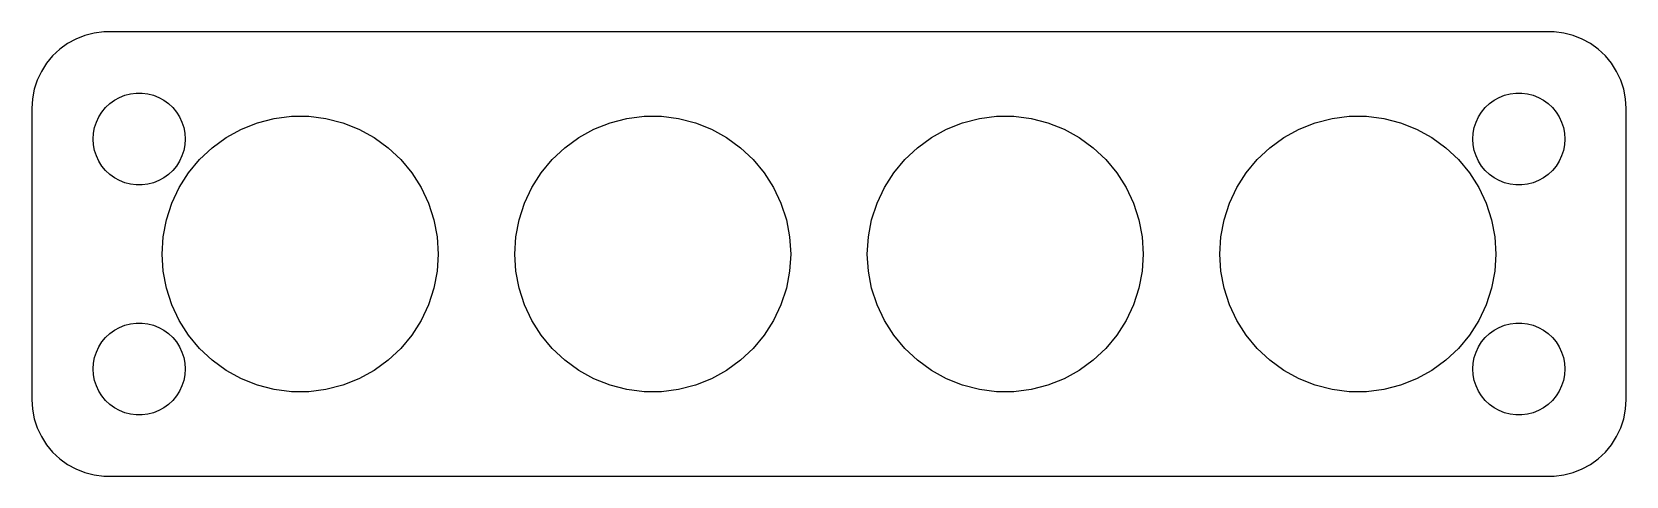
# Model space of a CAD drawing. Header units: metres. Extents: x -52 to 52, y -14 to 14.
import ezdxf

# ---------------------------------------------------------------- set-up
doc = ezdxf.new("R2010")
doc.units = ezdxf.units.M

msp = doc.modelspace()

# ---------------------------------------------------------------- linework, layer by layer
for p, q in [((-49.6791, 13.7216), (-50.1871, 13.3526)), ((-49.1289, 14.0241), (-49.6791, 13.7216)), ((-48.5451, 14.2553), (-49.1289, 14.0241)), ((-47.9369, 14.4114), (-48.5451, 14.2553)), ((-47.3139, 14.4901), (-47.9369, 14.4114)), ((47.3139, 14.4901), (-47.3139, 14.4901)), ((47.9369, 14.4114), (47.3139, 14.4901)), ((48.5451, 14.2553), (47.9369, 14.4114)), ((49.1289, 14.0241), (48.5451, 14.2553)), ((49.6791, 13.7216), (49.1289, 14.0241)), ((50.1871, 13.3526), (49.6791, 13.7216)), ((-50.6448, 12.9227), (-51.0451, 12.4389)), ((-50.1871, 13.3526), (-50.6448, 12.9227)), ((50.6448, 12.9227), (50.1871, 13.3526)), ((51.0451, 12.4389), (50.6448, 12.9227)), ((-51.3815, 11.9088), (-51.6489, 11.3406)), ((-51.0451, 12.4389), (-51.3815, 11.9088)), ((51.3815, 11.9088), (51.0451, 12.4389)), ((51.6489, 11.3406), (51.3815, 11.9088)), ((-51.8429, 10.7434), (-51.9606, 10.1267)), ((-51.6489, 11.3406), (-51.8429, 10.7434)), ((-45.927, 10.3532), (-45.5621, 10.4469)), ((-45.5621, 10.4469), (-45.1884, 10.4941)), ((-45.1884, 10.4941), (-44.8116, 10.4941)), ((-44.8116, 10.4941), (-44.4379, 10.4469)), ((-44.4379, 10.4469), (-44.0729, 10.3532)), ((44.0729, 10.3532), (44.4379, 10.4469)), ((44.4379, 10.4469), (44.8116, 10.4941)), ((44.8116, 10.4941), (45.1884, 10.4941)), ((45.1884, 10.4941), (45.5621, 10.4469)), ((45.5621, 10.4469), (45.927, 10.3532)), ((51.8429, 10.7434), (51.6489, 11.3406)), ((51.9606, 10.1267), (51.8429, 10.7434)), ((-51.9606, 10.1267), (-52, 9.5)), ((-52, 9.5), (-52, -9.5)), ((-47.427, 9.26335), (-47.1869, 9.55363)), ((-47.1869, 9.55363), (-46.9123, 9.81154)), ((-46.9123, 9.81154), (-46.6075, 10.033)), ((-46.6075, 10.033), (-46.2773, 10.2145)), ((-46.2773, 10.2145), (-45.927, 10.3532)), ((-44.0729, 10.3532), (-43.7227, 10.2145)), ((-43.7227, 10.2145), (-43.3925, 10.033)), ((-43.3925, 10.033), (-43.0877, 9.81154)), ((-43.0877, 9.81154), (-42.8131, 9.55363)), ((-42.8131, 9.55363), (-42.5729, 9.26335)), ((42.5729, 9.26335), (42.8131, 9.55363)), ((42.8131, 9.55363), (43.0877, 9.81154)), ((43.0877, 9.81154), (43.3925, 10.033)), ((43.3925, 10.033), (43.7227, 10.2145)), ((43.7227, 10.2145), (44.0729, 10.3532)), ((45.927, 10.3532), (46.2773, 10.2145)), ((46.2773, 10.2145), (46.6075, 10.033)), ((46.6075, 10.033), (46.9123, 9.81154)), ((46.9123, 9.81154), (47.1869, 9.55363)), ((47.1869, 9.55363), (47.427, 9.26335)), ((52, 9.5), (51.9606, 10.1267)), ((52, -9.5), (52, 9.5)), ((-47.9057, 8.24606), (-47.7893, 8.60437)), ((-47.7893, 8.60437), (-47.6289, 8.94525)), ((-47.6289, 8.94525), (-47.427, 9.26335)), ((-42.5729, 9.26335), (-42.3711, 8.94525)), ((-42.3711, 8.94525), (-42.2107, 8.60437)), ((-42.2107, 8.60437), (-42.0942, 8.24606)), ((-38.332, 8.14343), (-37.2811, 8.55949)), ((-37.2811, 8.55949), (-36.1864, 8.84058)), ((-36.1864, 8.84058), (-35.0651, 8.98224)), ((-35.0651, 8.98224), (-33.9349, 8.98224)), ((-33.9349, 8.98224), (-32.8136, 8.84058)), ((-32.8136, 8.84058), (-31.7188, 8.55949)), ((-31.7188, 8.55949), (-30.668, 8.14343)), ((-15.332, 8.14343), (-14.2811, 8.55949)), ((-14.2811, 8.55949), (-13.1864, 8.84058)), ((-13.1864, 8.84058), (-12.0651, 8.98224)), ((-12.0651, 8.98224), (-10.9349, 8.98224)), ((-10.9349, 8.98224), (-9.81357, 8.84058)), ((-9.81357, 8.84058), (-8.71884, 8.55949)), ((-8.71884, 8.55949), (-7.66798, 8.14343)), ((7.66798, 8.14343), (8.71884, 8.55949)), ((8.71884, 8.55949), (9.81357, 8.84058)), ((9.81357, 8.84058), (10.9349, 8.98224)), ((10.9349, 8.98224), (12.0651, 8.98224)), ((12.0651, 8.98224), (13.1864, 8.84058)), ((13.1864, 8.84058), (14.2811, 8.55949)), ((14.2811, 8.55949), (15.332, 8.14343)), ((30.668, 8.14343), (31.7188, 8.55949)), ((31.7188, 8.55949), (32.8136, 8.84058)), ((32.8136, 8.84058), (33.9349, 8.98224)), ((33.9349, 8.98224), (35.0651, 8.98224)), ((35.0651, 8.98224), (36.1864, 8.84058)), ((36.1864, 8.84058), (37.2811, 8.55949)), ((37.2811, 8.55949), (38.332, 8.14343)), ((42.0942, 8.24606), (42.2107, 8.60437)), ((42.2107, 8.60437), (42.3711, 8.94525)), ((42.3711, 8.94525), (42.5729, 9.26335)), ((47.427, 9.26335), (47.6289, 8.94525)), ((47.6289, 8.94525), (47.7893, 8.60437)), ((47.7893, 8.60437), (47.9057, 8.24606)), ((-48, 7.5), (-47.9763, 7.87599)), ((-47.9763, 7.12399), (-48, 7.5)), ((-47.9763, 7.87599), (-47.9057, 8.24606)), ((-42.0942, 8.24606), (-42.0237, 7.87599)), ((-42.0237, 7.87599), (-42, 7.5)), ((-42, 7.5), (-42.0237, 7.12399)), ((-40.2368, 6.93462), (-39.3224, 7.59894)), ((-39.3224, 7.59894), (-38.332, 8.14343)), ((-30.668, 8.14343), (-29.6776, 7.59894)), ((-29.6776, 7.59894), (-28.7632, 6.93462)), ((-17.2368, 6.93462), (-16.3224, 7.59894)), ((-16.3224, 7.59894), (-15.332, 8.14343)), ((-7.66798, 8.14343), (-6.67755, 7.59894)), ((-6.67755, 7.59894), (-5.76318, 6.93462)), ((5.76318, 6.93462), (6.67755, 7.59894)), ((6.67755, 7.59894), (7.66798, 8.14343)), ((15.332, 8.14343), (16.3224, 7.59894)), ((16.3224, 7.59894), (17.2368, 6.93462)), ((28.7632, 6.93462), (29.6776, 7.59894)), ((29.6776, 7.59894), (30.668, 8.14343)), ((38.332, 8.14343), (39.3224, 7.59894)), ((39.3224, 7.59894), (40.2368, 6.93462)), ((42, 7.5), (42.0237, 7.87599)), ((42.0237, 7.12399), (42, 7.5)), ((42.0237, 7.87599), (42.0942, 8.24606)), ((47.9057, 8.24606), (47.9763, 7.87599)), ((47.9763, 7.87599), (48, 7.5)), ((48, 7.5), (47.9763, 7.12399)), ((-47.9057, 6.75392), (-47.9763, 7.12399)), ((-47.7893, 6.39561), (-47.9057, 6.75392)), ((-47.6289, 6.05473), (-47.7893, 6.39561)), ((-42.2107, 6.39561), (-42.3711, 6.05473)), ((-42.0942, 6.75392), (-42.2107, 6.39561)), ((-42.0237, 7.12399), (-42.0942, 6.75392)), ((-41.0607, 6.16092), (-40.2368, 6.93462)), ((-28.7632, 6.93462), (-27.9393, 6.16092)), ((-18.0607, 6.16092), (-17.2368, 6.93462)), ((-5.76318, 6.93462), (-4.93927, 6.16092)), ((4.93927, 6.16092), (5.76318, 6.93462)), ((17.2368, 6.93462), (18.0607, 6.16092)), ((27.9393, 6.16092), (28.7632, 6.93462)), ((40.2368, 6.93462), (41.0607, 6.16092)), ((42.0942, 6.75392), (42.0237, 7.12399)), ((42.2107, 6.39561), (42.0942, 6.75392)), ((42.3711, 6.05473), (42.2107, 6.39561)), ((47.7893, 6.39561), (47.6289, 6.05473)), ((47.9057, 6.75392), (47.7893, 6.39561)), ((47.9763, 7.12399), (47.9057, 6.75392)), ((-47.427, 5.73663), (-47.6289, 6.05473)), ((-47.1869, 5.44635), (-47.427, 5.73663)), ((-46.9123, 5.18845), (-47.1869, 5.44635)), ((-42.8131, 5.44635), (-43.0877, 5.18845)), ((-42.5729, 5.73663), (-42.8131, 5.44635)), ((-42.3711, 6.05473), (-42.5729, 5.73663)), ((-42.3867, 4.33577), (-41.7811, 5.29005)), ((-41.7811, 5.29005), (-41.0607, 6.16092)), ((-27.9393, 6.16092), (-27.2188, 5.29005)), ((-27.2188, 5.29005), (-26.6132, 4.33577)), ((-19.3867, 4.33577), (-18.7811, 5.29005)), ((-18.7811, 5.29005), (-18.0607, 6.16092)), ((-4.93927, 6.16092), (-4.21884, 5.29005)), ((-4.21884, 5.29005), (-3.61324, 4.33577)), ((3.61324, 4.33577), (4.21884, 5.29005)), ((4.21884, 5.29005), (4.93927, 6.16092)), ((18.0607, 6.16092), (18.7811, 5.29005)), ((18.7811, 5.29005), (19.3867, 4.33577)), ((26.6132, 4.33577), (27.2188, 5.29005)), ((27.2188, 5.29005), (27.9393, 6.16092)), ((41.0607, 6.16092), (41.7811, 5.29005)), ((41.7811, 5.29005), (42.3867, 4.33577)), ((42.5729, 5.73663), (42.3711, 6.05473)), ((42.8131, 5.44635), (42.5729, 5.73663)), ((43.0877, 5.18845), (42.8131, 5.44635)), ((47.1869, 5.44635), (46.9123, 5.18845)), ((47.427, 5.73663), (47.1869, 5.44635)), ((47.6289, 6.05473), (47.427, 5.73663)), ((-46.6075, 4.96701), (-46.9123, 5.18845)), ((-46.2773, 4.78551), (-46.6075, 4.96701)), ((-45.927, 4.64682), (-46.2773, 4.78551)), ((-45.5621, 4.55313), (-45.927, 4.64682)), ((-45.1884, 4.50591), (-45.5621, 4.55313)), ((-44.8116, 4.50591), (-45.1884, 4.50591)), ((-44.4379, 4.55313), (-44.8116, 4.50591)), ((-44.0729, 4.64682), (-44.4379, 4.55313)), ((-43.7227, 4.78551), (-44.0729, 4.64682)), ((-43.3925, 4.96701), (-43.7227, 4.78551)), ((-43.0877, 5.18845), (-43.3925, 4.96701)), ((-42.868, 3.31311), (-42.3867, 4.33577)), ((-26.6132, 4.33577), (-26.132, 3.31311)), ((-19.868, 3.31311), (-19.3867, 4.33577)), ((-3.61324, 4.33577), (-3.132, 3.31311)), ((3.132, 3.31311), (3.61324, 4.33577)), ((19.3867, 4.33577), (19.868, 3.31311)), ((26.132, 3.31311), (26.6132, 4.33577)), ((42.3867, 4.33577), (42.868, 3.31311)), ((43.3925, 4.96701), (43.0877, 5.18845)), ((43.7227, 4.78551), (43.3925, 4.96701)), ((44.0729, 4.64682), (43.7227, 4.78551)), ((44.4379, 4.55313), (44.0729, 4.64682)), ((44.8116, 4.50591), (44.4379, 4.55313)), ((45.1884, 4.50591), (44.8116, 4.50591)), ((45.5621, 4.55313), (45.1884, 4.50591)), ((45.927, 4.64682), (45.5621, 4.55313)), ((46.2773, 4.78551), (45.927, 4.64682)), ((46.6075, 4.96701), (46.2773, 4.78551)), ((46.9123, 5.18845), (46.6075, 4.96701)), ((-43.2172, 2.2382), (-42.868, 3.31311)), ((-26.132, 3.31311), (-25.7827, 2.2382)), ((-20.2172, 2.2382), (-19.868, 3.31311)), ((-3.132, 3.31311), (-2.78275, 2.2382)), ((2.78275, 2.2382), (3.132, 3.31311)), ((19.868, 3.31311), (20.2172, 2.2382)), ((25.7827, 2.2382), (26.132, 3.31311)), ((42.868, 3.31311), (43.2172, 2.2382)), ((-43.429, 1.12799), (-43.2172, 2.2382)), ((-25.7827, 2.2382), (-25.571, 1.12799)), ((-20.429, 1.12799), (-20.2172, 2.2382)), ((-2.78275, 2.2382), (-2.57095, 1.12799)), ((2.57095, 1.12799), (2.78275, 2.2382)), ((20.2172, 2.2382), (20.429, 1.12799)), ((25.571, 1.12799), (25.7827, 2.2382)), ((43.2172, 2.2382), (43.429, 1.12799)), ((-43.5, 0), (-43.429, 1.12799)), ((-25.571, 1.12799), (-25.5, 0)), ((-20.5, 0), (-20.429, 1.12799)), ((-2.57095, 1.12799), (-2.5, 0)), ((2.5, 0), (2.57095, 1.12799)), ((20.429, 1.12799), (20.5, 0)), ((25.5, 0), (25.571, 1.12799)), ((43.429, 1.12799), (43.5, 0)), ((-43.429, -1.12799), (-43.5, 0)), ((-25.5, 0), (-25.571, -1.12799)), ((-20.429, -1.12799), (-20.5, 0)), ((-2.5, 0), (-2.57095, -1.12799)), ((2.57095, -1.12799), (2.5, 0)), ((20.5, 0), (20.429, -1.12799)), ((25.571, -1.12799), (25.5, 0)), ((43.5, 0), (43.429, -1.12799)), ((-43.2172, -2.2382), (-43.429, -1.12799)), ((-25.571, -1.12799), (-25.7827, -2.2382)), ((-20.2172, -2.2382), (-20.429, -1.12799)), ((-2.57095, -1.12799), (-2.78275, -2.2382)), ((2.78275, -2.2382), (2.57095, -1.12799)), ((20.429, -1.12799), (20.2172, -2.2382)), ((25.7827, -2.2382), (25.571, -1.12799)), ((43.429, -1.12799), (43.2172, -2.2382)), ((-42.868, -3.31311), (-43.2172, -2.2382)), ((-25.7827, -2.2382), (-26.132, -3.31311)), ((-19.868, -3.31311), (-20.2172, -2.2382)), ((-2.78275, -2.2382), (-3.132, -3.31311)), ((3.132, -3.31311), (2.78275, -2.2382)), ((20.2172, -2.2382), (19.868, -3.31311)), ((26.132, -3.31311), (25.7827, -2.2382)), ((43.2172, -2.2382), (42.868, -3.31311)), ((-42.3867, -4.33577), (-42.868, -3.31311)), ((-26.132, -3.31311), (-26.6132, -4.33577)), ((-19.3867, -4.33577), (-19.868, -3.31311)), ((-3.132, -3.31311), (-3.61324, -4.33577)), ((3.61324, -4.33577), (3.132, -3.31311)), ((19.868, -3.31311), (19.3867, -4.33577)), ((26.6132, -4.33577), (26.132, -3.31311)), ((42.868, -3.31311), (42.3867, -4.33577)), ((-47.1869, -5.44635), (-46.9123, -5.18845)), ((-46.9123, -5.18845), (-46.6075, -4.96701)), ((-46.6075, -4.96701), (-46.2773, -4.78551)), ((-46.2773, -4.78551), (-45.927, -4.64682)), ((-45.927, -4.64682), (-45.5621, -4.55313)), ((-45.5621, -4.55313), (-45.1884, -4.50591)), ((-45.1884, -4.50591), (-44.8116, -4.50591)), ((-44.8116, -4.50591), (-44.4379, -4.55313)), ((-44.4379, -4.55313), (-44.0729, -4.64682)), ((-44.0729, -4.64682), (-43.7227, -4.78551)), ((-43.7227, -4.78551), (-43.3925, -4.96701)), ((-43.3925, -4.96701), (-43.0877, -5.18845)), ((-43.0877, -5.18845), (-42.8131, -5.44635)), ((-41.7811, -5.29005), (-42.3867, -4.33577)), ((-26.6132, -4.33577), (-27.2188, -5.29005)), ((-18.7811, -5.29005), (-19.3867, -4.33577)), ((-3.61324, -4.33577), (-4.21884, -5.29005)), ((4.21884, -5.29005), (3.61324, -4.33577)), ((19.3867, -4.33577), (18.7811, -5.29005)), ((27.2188, -5.29005), (26.6132, -4.33577)), ((42.3867, -4.33577), (41.7811, -5.29005)), ((42.8131, -5.44635), (43.0877, -5.18845)), ((43.0877, -5.18845), (43.3925, -4.96701)), ((43.3925, -4.96701), (43.7227, -4.78551)), ((43.7227, -4.78551), (44.0729, -4.64682)), ((44.0729, -4.64682), (44.4379, -4.55313)), ((44.4379, -4.55313), (44.8116, -4.50591)), ((44.8116, -4.50591), (45.1884, -4.50591)), ((45.1884, -4.50591), (45.5621, -4.55313)), ((45.5621, -4.55313), (45.927, -4.64682)), ((45.927, -4.64682), (46.2773, -4.78551)), ((46.2773, -4.78551), (46.6075, -4.96701)), ((46.6075, -4.96701), (46.9123, -5.18845)), ((46.9123, -5.18845), (47.1869, -5.44635)), ((-47.7893, -6.39561), (-47.6289, -6.05473)), ((-47.6289, -6.05473), (-47.427, -5.73663)), ((-47.427, -5.73663), (-47.1869, -5.44635)), ((-42.8131, -5.44635), (-42.5729, -5.73663)), ((-42.5729, -5.73663), (-42.3711, -6.05473)), ((-42.3711, -6.05473), (-42.2107, -6.39561)), ((-41.0607, -6.16092), (-41.7811, -5.29005)), ((-40.2368, -6.93462), (-41.0607, -6.16092)), ((-27.9393, -6.16092), (-28.7632, -6.93462)), ((-27.2188, -5.29005), (-27.9393, -6.16092)), ((-18.0607, -6.16092), (-18.7811, -5.29005)), ((-17.2368, -6.93462), (-18.0607, -6.16092)), ((-4.93927, -6.16092), (-5.76318, -6.93462)), ((-4.21884, -5.29005), (-4.93927, -6.16092)), ((4.93927, -6.16092), (4.21884, -5.29005)), ((5.76318, -6.93462), (4.93927, -6.16092)), ((18.0607, -6.16092), (17.2368, -6.93462)), ((18.7811, -5.29005), (18.0607, -6.16092)), ((27.9393, -6.16092), (27.2188, -5.29005)), ((28.7632, -6.93462), (27.9393, -6.16092)), ((41.0607, -6.16092), (40.2368, -6.93462)), ((41.7811, -5.29005), (41.0607, -6.16092)), ((42.2107, -6.39561), (42.3711, -6.05473)), ((42.3711, -6.05473), (42.5729, -5.73663)), ((42.5729, -5.73663), (42.8131, -5.44635)), ((47.1869, -5.44635), (47.427, -5.73663)), ((47.427, -5.73663), (47.6289, -6.05473)), ((47.6289, -6.05473), (47.7893, -6.39561)), ((-48, -7.5), (-47.9763, -7.12399)), ((-47.9763, -7.12399), (-47.9057, -6.75392)), ((-47.9057, -6.75392), (-47.7893, -6.39561)), ((-42.2107, -6.39561), (-42.0942, -6.75392)), ((-42.0942, -6.75392), (-42.0237, -7.12399)), ((-42.0237, -7.12399), (-42, -7.5)), ((-39.3224, -7.59894), (-40.2368, -6.93462)), ((-28.7632, -6.93462), (-29.6776, -7.59894)), ((-16.3224, -7.59894), (-17.2368, -6.93462)), ((-5.76318, -6.93462), (-6.67755, -7.59894)), ((6.67755, -7.59894), (5.76318, -6.93462)), ((17.2368, -6.93462), (16.3224, -7.59894)), ((29.6776, -7.59894), (28.7632, -6.93462)), ((40.2368, -6.93462), (39.3224, -7.59894)), ((42, -7.5), (42.0237, -7.12399)), ((42.0237, -7.12399), (42.0942, -6.75392)), ((42.0942, -6.75392), (42.2107, -6.39561)), ((47.7893, -6.39561), (47.9057, -6.75392)), ((47.9057, -6.75392), (47.9763, -7.12399)), ((47.9763, -7.12399), (48, -7.5)), ((-47.9763, -7.87599), (-48, -7.5)), ((-47.9057, -8.24606), (-47.9763, -7.87599)), ((-47.7893, -8.60437), (-47.9057, -8.24606)), ((-42.0942, -8.24606), (-42.2107, -8.60437)), ((-42.0237, -7.87599), (-42.0942, -8.24606)), ((-42, -7.5), (-42.0237, -7.87599)), ((-38.332, -8.14343), (-39.3224, -7.59894)), ((-37.2811, -8.55949), (-38.332, -8.14343)), ((-30.668, -8.14343), (-31.7188, -8.55949)), ((-29.6776, -7.59894), (-30.668, -8.14343)), ((-15.332, -8.14343), (-16.3224, -7.59894)), ((-14.2811, -8.55949), (-15.332, -8.14343)), ((-7.66798, -8.14343), (-8.71884, -8.55949)), ((-6.67755, -7.59894), (-7.66798, -8.14343)), ((7.66798, -8.14343), (6.67755, -7.59894)), ((8.71884, -8.55949), (7.66798, -8.14343)), ((15.332, -8.14343), (14.2811, -8.55949)), ((16.3224, -7.59894), (15.332, -8.14343)), ((30.668, -8.14343), (29.6776, -7.59894)), ((31.7188, -8.55949), (30.668, -8.14343)), ((38.332, -8.14343), (37.2811, -8.55949)), ((39.3224, -7.59894), (38.332, -8.14343)), ((42.0237, -7.87599), (42, -7.5)), ((42.0942, -8.24606), (42.0237, -7.87599)), ((42.2107, -8.60437), (42.0942, -8.24606)), ((47.9057, -8.24606), (47.7893, -8.60437)), ((47.9763, -7.87599), (47.9057, -8.24606)), ((48, -7.5), (47.9763, -7.87599)), ((-47.6289, -8.94525), (-47.7893, -8.60437)), ((-47.427, -9.26335), (-47.6289, -8.94525)), ((-47.1869, -9.55363), (-47.427, -9.26335)), ((-42.5729, -9.26335), (-42.8131, -9.55363)), ((-42.3711, -8.94525), (-42.5729, -9.26335)), ((-42.2107, -8.60437), (-42.3711, -8.94525)), ((-36.1864, -8.84058), (-37.2811, -8.55949)), ((-35.0651, -8.98224), (-36.1864, -8.84058)), ((-33.9349, -8.98224), (-35.0651, -8.98224)), ((-32.8136, -8.84058), (-33.9349, -8.98224)), ((-31.7188, -8.55949), (-32.8136, -8.84058)), ((-13.1864, -8.84058), (-14.2811, -8.55949)), ((-12.0651, -8.98224), (-13.1864, -8.84058)), ((-10.9349, -8.98224), (-12.0651, -8.98224)), ((-9.81357, -8.84058), (-10.9349, -8.98224)), ((-8.71884, -8.55949), (-9.81357, -8.84058)), ((9.81357, -8.84058), (8.71884, -8.55949)), ((10.9349, -8.98224), (9.81357, -8.84058)), ((12.0651, -8.98224), (10.9349, -8.98224)), ((13.1864, -8.84058), (12.0651, -8.98224)), ((14.2811, -8.55949), (13.1864, -8.84058)), ((32.8136, -8.84058), (31.7188, -8.55949)), ((33.9349, -8.98224), (32.8136, -8.84058)), ((35.0651, -8.98224), (33.9349, -8.98224)), ((36.1864, -8.84058), (35.0651, -8.98224)), ((37.2811, -8.55949), (36.1864, -8.84058)), ((42.3711, -8.94525), (42.2107, -8.60437)), ((42.5729, -9.26335), (42.3711, -8.94525)), ((42.8131, -9.55363), (42.5729, -9.26335)), ((47.427, -9.26335), (47.1869, -9.55363)), ((47.6289, -8.94525), (47.427, -9.26335)), ((47.7893, -8.60437), (47.6289, -8.94525)), ((-52, -9.5), (-51.9606, -10.1267)), ((-51.9606, -10.1267), (-51.8429, -10.7434)), ((-46.9123, -9.81154), (-47.1869, -9.55363)), ((-46.6075, -10.033), (-46.9123, -9.81154)), ((-46.2773, -10.2145), (-46.6075, -10.033)), ((-45.927, -10.3532), (-46.2773, -10.2145)), ((-45.5621, -10.4469), (-45.927, -10.3532)), ((-44.0729, -10.3532), (-44.4379, -10.4469)), ((-43.7227, -10.2145), (-44.0729, -10.3532)), ((-43.3925, -10.033), (-43.7227, -10.2145)), ((-43.0877, -9.81154), (-43.3925, -10.033)), ((-42.8131, -9.55363), (-43.0877, -9.81154)), ((43.0877, -9.81154), (42.8131, -9.55363)), ((43.3925, -10.033), (43.0877, -9.81154)), ((43.7227, -10.2145), (43.3925, -10.033)), ((44.0729, -10.3532), (43.7227, -10.2145)), ((44.4379, -10.4469), (44.0729, -10.3532)), ((45.927, -10.3532), (45.5621, -10.4469)), ((46.2773, -10.2145), (45.927, -10.3532)), ((46.6075, -10.033), (46.2773, -10.2145)), ((46.9123, -9.81154), (46.6075, -10.033)), ((47.1869, -9.55363), (46.9123, -9.81154)), ((51.8429, -10.7434), (51.9606, -10.1267)), ((51.9606, -10.1267), (52, -9.5)), ((-51.8429, -10.7434), (-51.6489, -11.3406)), ((-51.6489, -11.3406), (-51.3815, -11.9088)), ((-45.1884, -10.4941), (-45.5621, -10.4469)), ((-44.8116, -10.4941), (-45.1884, -10.4941)), ((-44.4379, -10.4469), (-44.8116, -10.4941)), ((44.8116, -10.4941), (44.4379, -10.4469)), ((45.1884, -10.4941), (44.8116, -10.4941)), ((45.5621, -10.4469), (45.1884, -10.4941)), ((51.3815, -11.9088), (51.6489, -11.3406)), ((51.6489, -11.3406), (51.8429, -10.7434)), ((-51.3815, -11.9088), (-51.0451, -12.4389)), ((-51.0451, -12.4389), (-50.6448, -12.9227)), ((50.6448, -12.9227), (51.0451, -12.4389)), ((51.0451, -12.4389), (51.3815, -11.9088)), ((-50.6448, -12.9227), (-50.1871, -13.3526)), ((-50.1871, -13.3526), (-49.6791, -13.7216)), ((49.6791, -13.7216), (50.1871, -13.3526)), ((50.1871, -13.3526), (50.6448, -12.9227)), ((-49.6791, -13.7216), (-49.1289, -14.0241)), ((-49.1289, -14.0241), (-48.5451, -14.2553)), ((-48.5451, -14.2553), (-47.9369, -14.4114)), ((-47.9369, -14.4114), (-47.3139, -14.4901)), ((-47.3139, -14.4901), (47.3139, -14.4901)), ((47.3139, -14.4901), (47.9369, -14.4114)), ((47.9369, -14.4114), (48.5451, -14.2553)), ((48.5451, -14.2553), (49.1289, -14.0241)), ((49.1289, -14.0241), (49.6791, -13.7216))]:
    msp.add_line(p, q)

doc.saveas('drawing.dxf')
